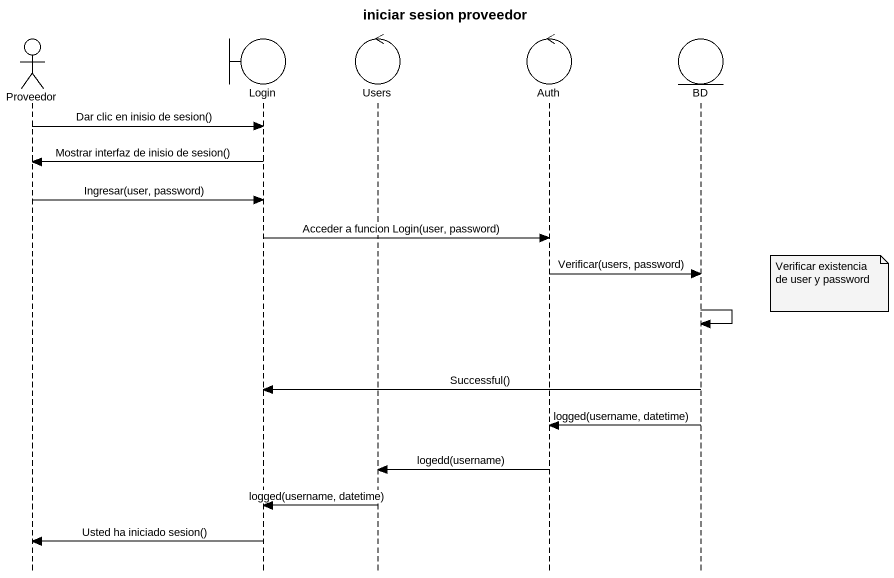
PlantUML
@startuml
title iniciar sesion proveedor
hide footbox
actor Proveedor
boundary Login
control Users
control Auth
entity BD

Proveedor -> Login : Dar clic en inisio de sesion()
Login -> Proveedor : Mostrar interfaz de inisio de sesion()
Proveedor -> Login : Ingresar(user, password)
Login -> Auth : Acceder a funcion Login(user, password)
Auth -> BD : Verificar(users, password)
note right of BD : Verificar existencia de user y password
BD -> BD
BD -> Login : Successful()
BD -> Auth : logged(username, datetime)
Auth -> Users : logedd(username)
Users -> Login : logged(username, datetime)
Login -> Proveedor : Usted ha iniciado sesion()
@enduml
